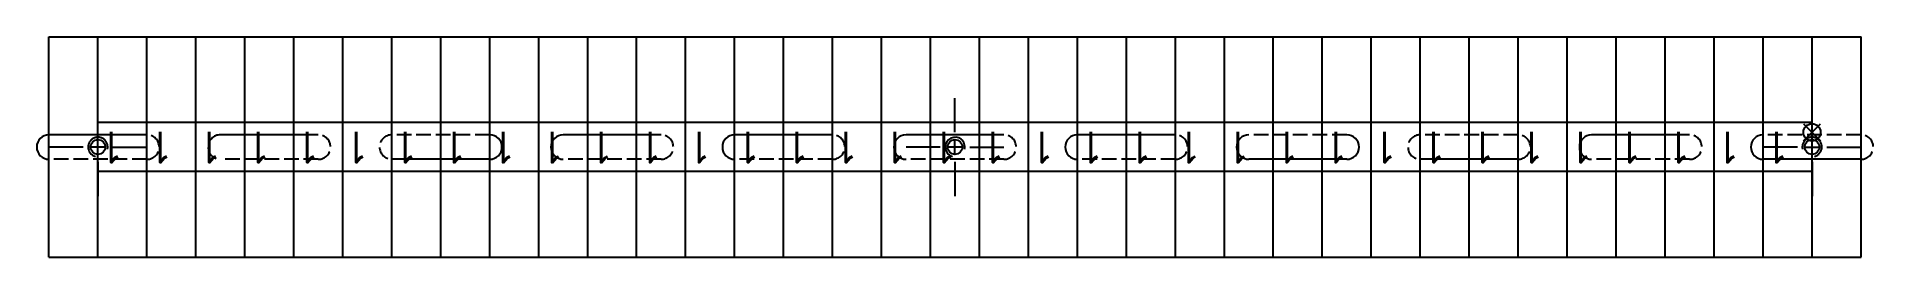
# Model space of a CAD drawing. Extents: x -707 to -332, y 205 to 250.
import ezdxf

# ---------------------------------------------------------------- set-up
doc = ezdxf.new("R2010")
doc.units = 0
doc.header["$MEASUREMENT"] = 0
for name, pattern in [('CENTER', [22, 20, -1, 0, -1]), ('DASHED', [4, 3, -1]), ('THIN', [200000, 200000, 0])]:
    doc.linetypes.add(name, pattern=pattern)
doc.layers.get('0').update_dxf_attribs({"linetype": 'CONTINUOUS'})
doc.layers.add('$PARTREF_BOM', color=7, linetype='CONTINUOUS')
doc.styles.add('DAYUF', font='simplex', dxfattribs={"bigfont": 'dayuf'})
doc.styles.get("Standard").update_dxf_attribs({"font": 'txt.shx', "bigfont": 'chineset.shx'})

# ---------------------------------------------------------------- blocks, each defined once
blk = doc.blocks.new('PARTREF')
at = {"layer": '$PARTREF_BOM', "color": 2}
for p, q in [((-1.75, -1.75), (1.75, 1.75)), ((-1.75, 1.75), (1.75, -1.75))]:
    blk.add_line(p, q, dxfattribs=at)
blk.add_circle((0, 0), 1.75, dxfattribs=at)
at = {"layer": '$PARTREF_BOM', "color": 2, "flags": 1}
for tag, p in [('TAG5', (-16.09, -4.95)), ('TAG10', (-5.65, -5)), ('TAG15', (5.59, -4.74)), ('TAG4', (-16.09, -8.95)), ('TAG9', (-5.65, -9)), ('TAG14', (5.59, -8.74)), ('TAG3', (-16.09, -12.95)), ('TAG8', (-5.65, -13)), ('TAG13', (5.59, -12.74)), ('TAG2', (-16.09, -16.95)), ('TAG7', (-5.65, -17)), ('TAG12', (5.59, -16.74)), ('TAG1', (-16.09, -20.95)), ('TAG6', (-5.65, -21)), ('TAG11', (5.59, -20.74))]:
    blk.add_attdef(tag, p, '', height=2.5, dxfattribs=at)

msp = doc.modelspace()

# ---------------------------------------------------------------- linework, layer by layer
at = {"color": 7, "linetype": 'CONTINUOUS'}
for p, q in [((-704.95, 204.58), (-704.95, 249.58)), ((-704.95, 249.58), (-334.95, 249.58)), ((-694.95, 204.58), (-694.95, 249.58)), ((-684.95, 204.58), (-684.95, 249.58)), ((-674.95, 204.58), (-674.95, 249.58)), ((-664.95, 204.58), (-664.95, 249.58)), ((-654.95, 204.58), (-654.95, 249.58)), ((-644.95, 204.58), (-644.95, 249.58)), ((-634.95, 204.58), (-634.95, 249.58)), ((-624.95, 204.58), (-624.95, 249.58)), ((-614.95, 204.58), (-614.95, 249.58)), ((-604.95, 204.58), (-604.95, 249.58)), ((-594.95, 204.58), (-594.95, 249.58)), ((-584.95, 204.58), (-584.95, 249.58)), ((-574.95, 204.58), (-574.95, 249.58)), ((-564.95, 204.58), (-564.95, 249.58)), ((-554.95, 204.58), (-554.95, 249.58)), ((-544.95, 204.58), (-544.95, 249.58)), ((-534.95, 204.58), (-534.95, 249.58)), ((-524.95, 204.58), (-524.95, 249.58)), ((-514.95, 204.58), (-514.95, 249.58)), ((-504.95, 204.58), (-504.95, 249.58)), ((-494.95, 204.58), (-494.95, 249.58)), ((-484.95, 204.58), (-484.95, 249.58)), ((-474.95, 204.58), (-474.95, 249.58)), ((-464.95, 204.58), (-464.95, 249.58)), ((-454.95, 204.58), (-454.95, 249.58)), ((-444.95, 204.58), (-444.95, 249.58)), ((-434.95, 204.58), (-434.95, 249.58)), ((-424.95, 204.58), (-424.95, 249.58)), ((-414.95, 204.58), (-414.95, 249.58)), ((-404.95, 204.58), (-404.95, 249.58)), ((-394.95, 204.58), (-394.95, 249.58)), ((-384.95, 204.58), (-384.95, 249.58)), ((-374.95, 204.58), (-374.95, 249.58)), ((-364.95, 204.58), (-364.95, 249.58)), ((-354.95, 204.58), (-354.95, 249.58)), ((-344.95, 204.58), (-344.95, 249.58)), ((-334.95, 204.58), (-334.95, 249.58)), ((-694.95, 230.08), (-694.95, 237.08)), ((-519.95, 230.08), (-519.95, 237.08)), ((-344.95, 230.08), (-344.95, 237.08)), ((-684.95, 229.58), (-704.95, 229.58)), ((-344.95, 232.08), (-694.95, 232.08)), ((-649.95, 229.58), (-669.95, 229.58)), ((-579.95, 229.58), (-599.95, 229.58)), ((-544.95, 229.58), (-564.95, 229.58)), ((-509.95, 229.58), (-529.95, 229.58)), ((-474.95, 229.58), (-494.95, 229.58)), ((-369.95, 229.58), (-389.95, 229.58)), ((-694.95, 225.58), (-694.95, 228.58)), ((-522.95, 227.08), (-529.95, 227.08)), ((-518.45, 227.08), (-521.45, 227.08)), ((-519.95, 225.58), (-519.95, 228.58)), ((-516.95, 227.08), (-509.95, 227.08)), ((-344.95, 225.58), (-344.95, 228.58)), ((-694.95, 224.08), (-694.95, 217.08)), ((-344.95, 222.08), (-694.95, 222.08)), ((-614.95, 224.58), (-634.95, 224.58)), ((-519.95, 224.08), (-519.95, 217.08)), ((-439.95, 224.58), (-459.95, 224.58)), ((-404.95, 224.58), (-424.95, 224.58)), ((-334.95, 224.58), (-354.95, 224.58)), ((-344.95, 224.08), (-344.95, 217.08)), ((-704.95, 204.58), (-334.95, 204.58))]:
    msp.add_line(p, q, dxfattribs=at)
at = {"color": 3, "linetype": 'DASHED'}
for p, q in [((-614.95, 229.58), (-634.95, 229.58)), ((-439.95, 229.58), (-459.95, 229.58)), ((-404.95, 229.58), (-424.95, 229.58)), ((-334.95, 229.58), (-354.95, 229.58)), ((-684.95, 224.58), (-704.95, 224.58)), ((-649.95, 224.58), (-669.95, 224.58)), ((-579.95, 224.58), (-599.95, 224.58)), ((-544.95, 224.58), (-564.95, 224.58)), ((-509.95, 224.58), (-529.95, 224.58)), ((-474.95, 224.58), (-494.95, 224.58)), ((-369.95, 224.58), (-389.95, 224.58))]:
    msp.add_line(p, q, dxfattribs=at)
at = {"color": 1, "linetype": 'CENTER'}
for p, q in [((-697.95, 227.08), (-704.95, 227.08)), ((-693.45, 227.08), (-696.45, 227.08)), ((-691.95, 227.08), (-684.95, 227.08)), ((-347.95, 227.08), (-354.95, 227.08)), ((-346.45, 227.08), (-343.45, 227.08)), ((-341.95, 227.08), (-334.95, 227.08))]:
    msp.add_line(p, q, dxfattribs=at)
at = {"color": 7, "linetype": 'CONTINUOUS'}
for centre in [(-694.95, 227.08), (-519.95, 227.08), (-344.95, 227.08)]:
    msp.add_circle(centre, 1.5, dxfattribs=at)
for centre, radius, start, end in [((-704.95, 227.08), 2.5, 90, 270), ((-614.95, 227.08), 2.5, 270, 90), ((-599.95, 227.08), 2.5, 90, 270), ((-564.95, 227.08), 2.5, 90, 270), ((-529.95, 227.08), 2.5, 90, 270), ((-519.95, 227.08), 2, 347.4382, 180), ((-494.95, 227.08), 2.5, 90, 270), ((-459.95, 227.08), 2.5, 90, 270), ((-439.95, 227.08), 2.5, 270, 90), ((-389.95, 227.08), 2.5, 90, 270), ((-354.95, 227.08), 2.5, 90, 270), ((-694.95, 227.08), 2, 180, 255.0099), ((-519.95, 227.08), 2, 180, 255.0099)]:
    msp.add_arc(centre, radius, start, end, dxfattribs=at)
at = {"color": 4, "linetype": 'THIN'}
for centre, start, end in [((-694.95, 227.08), 347.4382, 180), ((-344.95, 227.08), 0, 192.5618), ((-344.95, 227.08), 284.9901, 0)]:
    msp.add_arc(centre, 2, start, end, dxfattribs=at)
at = {"color": 3, "linetype": 'DASHED'}
for centre, start, end in [((-684.95, 227.08), 270, 90), ((-669.95, 227.08), 90, 270), ((-649.95, 227.08), 270, 90), ((-634.95, 227.08), 90, 270), ((-579.95, 227.08), 270, 90), ((-544.95, 227.08), 270, 90), ((-509.95, 227.08), 270, 90), ((-474.95, 227.08), 270, 90), ((-424.95, 227.08), 90, 270), ((-404.95, 227.08), 270, 90), ((-369.95, 227.08), 270, 90), ((-334.95, 227.08), 270, 90)]:
    msp.add_arc(centre, 2.5, start, end, dxfattribs=at)

# ---------------------------------------------------------------- block references
at = {"color": 7}
msp.add_blockref('PARTREF', (-344.95, 230.08), dxfattribs=at)

# ---------------------------------------------------------------- texts
at = {"color": 7, "linetype": 'CONTINUOUS', "style": 'DAYUF'}
for p in [(-689.27, 230.2), (-679.27, 230.2), (-669.27, 230.2), (-659.27, 230.2), (-649.27, 230.2), (-639.27, 230.2), (-629.27, 230.2), (-619.27, 230.2), (-609.27, 230.2), (-599.27, 230.2), (-589.27, 230.2), (-579.27, 230.2), (-569.27, 230.2), (-559.27, 230.2), (-549.27, 230.2), (-539.27, 230.2), (-529.27, 230.2), (-519.27, 230.2), (-509.27, 230.2), (-499.27, 230.2), (-489.27, 230.2), (-479.27, 230.2), (-469.27, 230.2), (-459.27, 230.2), (-449.27, 230.2), (-439.27, 230.2), (-429.27, 230.2), (-419.27, 230.2), (-409.27, 230.2), (-399.27, 230.2), (-389.27, 230.2), (-379.27, 230.2), (-369.27, 230.2), (-359.27, 230.2), (-349.27, 230.2)]:
    msp.add_text('1', height=6.25, rotation=180, dxfattribs=at).set_placement(p)

doc.saveas('drawing.dxf')
